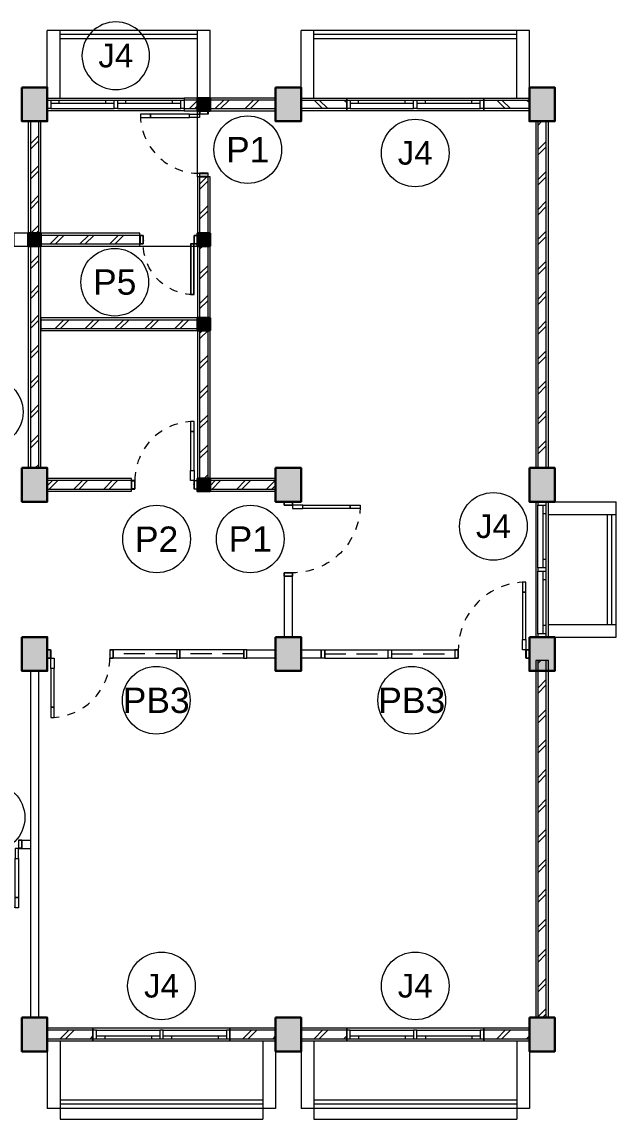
# Model space of a CAD drawing. Header units: millimetres. Extents: x -11 to 1625, y -267 to 180.
# Drawn here: x 1019.79 to 1026.81, y 38.11 to 51.09 of the extents above; entities that cross this region are included whole.
import ezdxf
from ezdxf.enums import TextEntityAlignment as Align

# ---------------------------------------------------------------- set-up
doc = ezdxf.new("R2010")
doc.units = ezdxf.units.MM
doc.linetypes.add('HIDDEN', pattern=[0.375, 0.25, -0.125])
for name, color, linetype, lineweight in [('ars', 11, 'Continuous', 5), ('dinding', 5, 'Continuous', 15), ('KOLOM', 1, 'Continuous', 30), ('kus', 63, 'Continuous', 15), ('lan', 7, 'Continuous', 15), ('not', 7, 'Continuous', 20), ('PARTISI', 190, 'Continuous', 9), ('sol kol', 8, 'Continuous', 0)]:
    doc.layers.add(name, color=color, linetype=linetype, lineweight=lineweight)
doc.styles.add('S', font='SIMPLEX', dxfattribs={"width": 1.1})
doc.styles.get("Standard").update_dxf_attribs({"font": 'ARIALUNI.TTF'})
pattern_1 = [(45, (1012.4393, 37.53536), (-0.1767767, 0.1767767), []), (45, (1012.5018, 37.53536), (-0.1767767, 0.1767767), [])]
pattern_2 = [(45, (1013.4393, 37.53536), (-0.1767767, 0.1767767), []), (45, (1013.5018, 37.53536), (-0.1767767, 0.1767767), [])]

# ---------------------------------------------------------------- blocks, each defined once
blk = doc.blocks.new('KP')
at = {"layer": 'KOLOM'}
blk.add_lwpolyline([(0.075, -0.075), (-0.075, -0.075), (-0.075, 0.075), (0.075, 0.075), (0.075, -0.075)], dxfattribs=at)
blk = doc.blocks.new('P 70')
at = {"linetype": 'HIDDEN', "ltscale": 0.3}
blk.add_lwpolyline([(-0.74, 0.1, -0.414214), (-0.04, 0.8, -1.303225)], format="xyb", dxfattribs=at)
for points in [[(-0.04, 0.8), (-0.08, 0.8), (-0.08, 0.68), (-0.04, 0.68)], [(-0.04, 0.68), (-0.08, 0.68), (-0.08, 0.22), (-0.04, 0.22)], [(-0.04, 0.1), (-0.08, 0.1), (-0.08, 0.22), (-0.04, 0.22)], [(-0.735, 0.06), (-0.74, 0.06), (-0.74, 0.061), (-0.74, 0.1), (-0.78, 0.1), (-0.78, 0), (-0.74, 0), (-0.74, 0.056), (-0.735, 0.058)], [(-0.742, 0.002), (-0.778, 0.002), (-0.778, 0.098), (-0.742, 0.098)], [(-0.045, 0.06), (-0.04, 0.06), (-0.04, 0.061), (-0.04, 0.1), (0, 0.1), (0, 0), (-0.04, 0), (-0.04, 0.056), (-0.045, 0.058)], [(-0.038, 0.002), (-0.002, 0.002), (-0.002, 0.098), (-0.038, 0.098)]]:
    blk.add_lwpolyline(points, close=True)
blk = doc.blocks.new('P 60')
at = {"linetype": 'HIDDEN', "ltscale": 0.3}
blk.add_lwpolyline([(-0.64, 0.1, -0.414214), (-0.04, 0.7, -1.303225)], format="xyb", dxfattribs=at)
for points in [[(-0.04, 0.7), (-0.04, 0.1), (-0.08, 0.1), (-0.08, 0.7)], [(-0.042, 0.698), (-0.042, 0.102), (-0.078, 0.102), (-0.078, 0.698)], [(-0.635, 0.06), (-0.64, 0.06), (-0.64, 0.061), (-0.64, 0.1), (-0.68, 0.1), (-0.68, 0), (-0.64, 0), (-0.64, 0.056), (-0.635, 0.058)], [(-0.642, 0.002), (-0.678, 0.002), (-0.678, 0.098), (-0.642, 0.098)], [(-0.045, 0.06), (-0.04, 0.06), (-0.04, 0.061), (-0.04, 0.1), (0, 0.1), (0, 0), (-0.04, 0), (-0.04, 0.056), (-0.045, 0.058)], [(-0.038, 0.002), (-0.002, 0.002), (-0.002, 0.098), (-0.038, 0.098)]]:
    blk.add_lwpolyline(points, close=True)
blk = doc.blocks.new('K1')
at = {"layer": 'KOLOM'}
blk.add_lwpolyline([(0.2, 0.15), (-0.2, 0.15), (-0.2, -0.15), (0.2, -0.15), (0.2, 0.15)], dxfattribs=at)
blk = doc.blocks.new('P 80')
at = {"linetype": 'HIDDEN', "ltscale": 0.3}
blk.add_lwpolyline([(-0.84, 0.1, -0.414214), (-0.04, 0.9, -1.303225)], format="xyb", dxfattribs=at)
for points in [[(-0.04, 0.9), (-0.08, 0.9), (-0.08, 0.78), (-0.04, 0.78)], [(-0.04, 0.78), (-0.08, 0.78), (-0.08, 0.22), (-0.04, 0.22)], [(-0.04, 0.1), (-0.08, 0.1), (-0.08, 0.22), (-0.04, 0.22)], [(-0.835, 0.06), (-0.84, 0.06), (-0.84, 0.061), (-0.84, 0.1), (-0.88, 0.1), (-0.88, 0), (-0.84, 0), (-0.84, 0.056), (-0.835, 0.058)], [(-0.842, 0.002), (-0.878, 0.002), (-0.878, 0.098), (-0.842, 0.098)], [(-0.045, 0.06), (-0.04, 0.06), (-0.04, 0.061), (-0.04, 0.1), (0, 0.1), (0, 0), (-0.04, 0), (-0.04, 0.056), (-0.045, 0.058)], [(-0.038, 0.002), (-0.002, 0.002), (-0.002, 0.098), (-0.038, 0.098)]]:
    blk.add_lwpolyline(points, close=True)
blk = doc.blocks.new('NAV')
blk.add_circle((0, -0.4), 0.4)
at = {"style": 'S', "width": 0.75, "flags": 4}
blk.add_attdef('AV', text='', height=0.3, dxfattribs=at).set_placement((0, -0.4), align=Align.MIDDLE)

msp = doc.modelspace()

# ---------------------------------------------------------------- hatches: boundary and pattern name
at = {"layer": 'ars'}
h = msp.add_hatch(dxfattribs=at)
h.set_pattern_fill('TEMBOK', color=256, scale=0.25)
h.set_pattern_definition([(45, (1013.1343, 37.53536), (-0.1767767, 0.1767767), []), (45, (1013.1968, 37.53536), (-0.1767767, 0.1767767), [])])
h.paths.add_polyline_path([(1021.8643097, 50.1603587), (1021.7093097, 50.1603587), (1021.7093097, 50.0603587), (1021.8643097, 50.0603587)])
h = msp.add_hatch(dxfattribs=at)
h.set_pattern_fill('TEMBOK', color=256, scale=0.25)
h.set_pattern_definition(pattern_2)
h.paths.add_polyline_path([(1022.7893097, 50.1603587), (1022.0143097, 50.1603587), (1022.0143097, 50.0603587), (1022.7893097, 50.0603587)])
h = msp.add_hatch(dxfattribs=at)
h.set_pattern_fill('TEMBOK', color=256, scale=0.25)
h.set_pattern_definition([(315, (1018.8893, 51.68536), (-0.176777, -0.176777), []), (315, (1018.9518, 51.68536), (-0.176777, -0.176777), [])])
h.paths.add_polyline_path([(1023.6293097, 50.0603587), (1023.0893097, 50.0603587), (1023.0893097, 50.1603587), (1023.6293097, 50.1603587)])
h = msp.add_hatch(dxfattribs=at)
h.set_pattern_fill('TEMBOK', color=256, scale=0.25)
h.set_pattern_definition([(315, (1021.0493, 51.68536), (-0.176777, -0.176777), []), (315, (1021.1118, 51.68536), (-0.176777, -0.176777), [])])
h.paths.add_polyline_path([(1025.7893097, 50.0603587), (1025.2493097, 50.0603587), (1025.2493097, 50.1603587), (1025.7893097, 50.1603587)])
h = msp.add_hatch(dxfattribs=at)
h.set_pattern_fill('TEMBOK', color=256, scale=0.25)
h.set_pattern_definition(pattern_2)
h.paths.add_polyline_path([(1019.9893097, 45.8103587), (1019.9893097, 49.9103587), (1019.8893097, 49.9103587), (1019.8893097, 45.8103587)])
h = msp.add_hatch(dxfattribs=at)
h.set_pattern_fill('TEMBOK', color=256, scale=0.25)
h.set_pattern_definition(pattern_1)
h.paths.add_polyline_path([(1025.9893097, 45.8103587), (1025.9893097, 49.9103587), (1025.8893097, 49.9103587), (1025.8893097, 45.8103587)])
h = msp.add_hatch(dxfattribs=at)
h.set_pattern_fill('TEMBOK', color=256, scale=0.25)
h.set_pattern_definition(pattern_2)
h.paths.add_polyline_path([(1021.9893097, 48.5853587), (1021.9893097, 49.2553587), (1021.8893097, 49.2553587), (1021.8893097, 48.5853587)])
h = msp.add_hatch(dxfattribs=at)
h.set_pattern_fill('TEMBOK', color=256, scale=0.25)
h.set_pattern_definition(pattern_2)
h.paths.add_polyline_path([(1020.0143097, 48.4603587), (1021.1843097, 48.4603587), (1021.1843097, 48.5603587), (1020.0143097, 48.5603587)])
h = msp.add_hatch(dxfattribs=at)
h.set_pattern_fill('TEMBOK', color=256, scale=0.25)
h.set_pattern_definition(pattern_2)
h.paths.add_polyline_path([(1021.8893097, 48.4353587), (1021.8893097, 45.6853587), (1021.9893097, 45.6853587), (1021.9893097, 48.4353587)])
h = msp.add_hatch(dxfattribs=at)
h.set_pattern_fill('TEMBOK', color=256, scale=0.25)
h.set_pattern_definition(pattern_2)
h.paths.add_polyline_path([(1020.0143097, 47.4603587), (1021.8643097, 47.4603587), (1021.8643097, 47.5603587), (1020.0143097, 47.5603587)])
h = msp.add_hatch(dxfattribs=at)
h.set_pattern_fill('TEMBOK', color=256, scale=0.25)
h.set_pattern_definition(pattern_2)
h.paths.add_polyline_path([(1020.0893097, 45.5603587), (1021.0843097, 45.5603587), (1021.0843097, 45.6603587), (1020.0893097, 45.6603587)])
h = msp.add_hatch(dxfattribs=at)
h.set_pattern_fill('TEMBOK', color=256, scale=0.25)
h.set_pattern_definition([(45, (1015.3643, 37.53536), (-0.1767767, 0.1767767), []), (45, (1015.4268, 37.53536), (-0.1767767, 0.1767767), [])])
h.paths.add_polyline_path([(1022.0143097, 45.5603587), (1022.7893097, 45.5603587), (1022.7893097, 45.6603587), (1022.0143097, 45.6603587)])
h = msp.add_hatch(dxfattribs=at)
h.set_pattern_fill('TEMBOK', color=256, scale=0.25)
h.set_pattern_definition(pattern_1)
h.paths.add_polyline_path([(1025.9893097, 39.3103587), (1025.9893097, 43.5353587), (1025.8893097, 43.5353587), (1025.8893097, 39.3103587)])
h = msp.add_hatch(dxfattribs=at)
h.set_pattern_fill('TEMBOK', color=256, scale=0.25)
h.set_pattern_definition([(45, (1015.8893, 37.53536), (-0.176777, 0.176777), []), (45, (1015.9518, 37.53536), (-0.176777, 0.176777), [])])
h.paths.add_polyline_path([(1020.6293097, 39.1603587), (1020.0893097, 39.1603587), (1020.0893097, 39.0603587), (1020.6293097, 39.0603587)])
h = msp.add_hatch(dxfattribs=at)
h.set_pattern_fill('TEMBOK', color=256, scale=0.25)
h.set_pattern_definition([(45, (1018.0493, 37.53536), (-0.176777, 0.176777), []), (45, (1018.1118, 37.53536), (-0.176777, 0.176777), [])])
h.paths.add_polyline_path([(1022.7893097, 39.1603587), (1022.2493097, 39.1603587), (1022.2493097, 39.0603587), (1022.7893097, 39.0603587)])
h = msp.add_hatch(dxfattribs=at)
h.set_pattern_fill('TEMBOK', color=256, scale=0.25)
h.set_pattern_definition([(45, (1018.8893, 37.53536), (-0.176777, 0.176777), []), (45, (1018.9518, 37.53536), (-0.176777, 0.176777), [])])
h.paths.add_polyline_path([(1023.6293097, 39.1603588), (1023.0893097, 39.1603588), (1023.0893097, 39.0603588), (1023.6293097, 39.0603588)])
h = msp.add_hatch(dxfattribs=at)
h.set_pattern_fill('TEMBOK', color=256, scale=0.25)
h.set_pattern_definition([(45, (1021.0493, 37.53536), (-0.176777, 0.176777), []), (45, (1021.1118, 37.53536), (-0.176777, 0.176777), [])])
h.paths.add_polyline_path([(1025.7893097, 39.1603588), (1025.2493097, 39.1603588), (1025.2493097, 39.0603588), (1025.7893097, 39.0603588)])
at = {"layer": 'sol kol'}
for points in [[(1019.7893097, 50.3103587), (1019.7893097, 49.9103587), (1020.0893097, 49.9103587), (1020.0893097, 50.3103587)], [(1022.7893097, 50.3103587), (1022.7893097, 49.9103587), (1023.0893097, 49.9103587), (1023.0893097, 50.3103587)], [(1025.7893097, 50.3103587), (1025.7893097, 49.9103587), (1026.0893097, 49.9103587), (1026.0893097, 50.3103587)], [(1022.0143097, 50.0353587), (1021.8643097, 50.0353587), (1021.8643097, 50.1853587), (1022.0143097, 50.1853587)], [(1019.8643097, 48.5853587), (1020.0143097, 48.5853587), (1020.0143097, 48.4353587), (1019.8643097, 48.4353587)], [(1022.0143097, 48.4353587), (1021.8643097, 48.4353587), (1021.8643097, 48.5853587), (1022.0143097, 48.5853587)], [(1022.0143097, 47.4353587), (1021.8643097, 47.4353587), (1021.8643097, 47.5853587), (1022.0143097, 47.5853587)], [(1019.7893097, 45.8103587), (1019.7893097, 45.4103587), (1020.0893097, 45.4103587), (1020.0893097, 45.8103587)], [(1022.7893097, 45.8103587), (1022.7893097, 45.4103587), (1023.0893097, 45.4103587), (1023.0893097, 45.8103587)], [(1025.7893097, 45.8103587), (1025.7893097, 45.4103587), (1026.0893097, 45.4103587), (1026.0893097, 45.8103587)], [(1022.0143097, 45.5353587), (1021.8643097, 45.5353587), (1021.8643097, 45.6853587), (1022.0143097, 45.6853587)], [(1019.7893097, 43.8103587), (1019.7893097, 43.4103587), (1020.0893097, 43.4103587), (1020.0893097, 43.8103587)], [(1022.7893097, 43.8103587), (1022.7893097, 43.4103587), (1023.0893097, 43.4103587), (1023.0893097, 43.8103587)], [(1025.7893097, 43.8103587), (1025.7893097, 43.4103587), (1026.0893097, 43.4103587), (1026.0893097, 43.8103587)], [(1019.7893097, 39.3103587), (1019.7893097, 38.9103587), (1020.0893097, 38.9103587), (1020.0893097, 39.3103587)], [(1022.7893097, 39.3103587), (1022.7893097, 38.9103587), (1023.0893097, 38.9103587), (1023.0893097, 39.3103587)], [(1025.7893097, 39.3103587), (1025.7893097, 38.9103587), (1026.0893097, 38.9103587), (1026.0893097, 39.3103587)]]:
    msp.add_hatch(color=256, dxfattribs=at).paths.add_polyline_path(points)

# ---------------------------------------------------------------- linework, layer by layer
at = {"layer": 'ars'}
for points in [[(1021.8643097, 50.9353587), (1020.2393097, 50.9353587)], [(1021.8643097, 50.8853587), (1020.2393097, 50.8853587)], [(1025.6393097, 50.9353587), (1023.2393097, 50.9353587)], [(1025.6393097, 50.8853587), (1023.2393097, 50.8853587)], [(1026.7143097, 43.9603587), (1026.7143097, 45.2603587)], [(1026.7643097, 43.9603587), (1026.7643097, 45.2603587)], [(1022.6393097, 38.3353587), (1020.2393097, 38.3353587)], [(1022.6393097, 38.2853587), (1020.2393097, 38.2853587)], [(1025.6393097, 38.3353588), (1023.2393097, 38.3353588)], [(1025.6393097, 38.2853588), (1023.2393097, 38.2853588)]]:
    msp.add_lwpolyline(points, dxfattribs=at)
for points in [[(1021.8643097, 50.1603587), (1021.7093097, 50.1603587), (1021.7093097, 50.0603587), (1021.8643097, 50.0603587)], [(1022.7893097, 50.1603587), (1022.0143097, 50.1603587), (1022.0143097, 50.0603587), (1022.7893097, 50.0603587)], [(1023.6293097, 50.0603587), (1023.0893097, 50.0603587), (1023.0893097, 50.1603587), (1023.6293097, 50.1603587)], [(1025.7893097, 50.0603587), (1025.2493097, 50.0603587), (1025.2493097, 50.1603587), (1025.7893097, 50.1603587)], [(1019.9893097, 45.8103587), (1019.9893097, 49.9103587), (1019.8893097, 49.9103587), (1019.8893097, 45.8103587)], [(1025.9893097, 45.8103587), (1025.9893097, 49.9103587), (1025.8893097, 49.9103587), (1025.8893097, 45.8103587)], [(1021.9893097, 48.5853587), (1021.9893097, 49.2553587), (1021.8893097, 49.2553587), (1021.8893097, 48.5853587)], [(1020.0143097, 48.4603587), (1021.1843097, 48.4603587), (1021.1843097, 48.5603587), (1020.0143097, 48.5603587)], [(1021.8893097, 48.4353587), (1021.8893097, 45.6853587), (1021.9893097, 45.6853587), (1021.9893097, 48.4353587)], [(1020.0143097, 47.4603587), (1021.8643097, 47.4603587), (1021.8643097, 47.5603587), (1020.0143097, 47.5603587)], [(1020.0893097, 45.5603587), (1021.0843097, 45.5603587), (1021.0843097, 45.6603587), (1020.0893097, 45.6603587)], [(1022.0143097, 45.5603587), (1022.7893097, 45.5603587), (1022.7893097, 45.6603587), (1022.0143097, 45.6603587)], [(1025.9893097, 39.3103587), (1025.9893097, 43.5353587), (1025.8893097, 43.5353587), (1025.8893097, 39.3103587)], [(1020.6293097, 39.1603587), (1020.0893097, 39.1603587), (1020.0893097, 39.0603587), (1020.6293097, 39.0603587)], [(1022.7893097, 39.1603587), (1022.2493097, 39.1603587), (1022.2493097, 39.0603587), (1022.7893097, 39.0603587)], [(1023.6293097, 39.1603588), (1023.0893097, 39.1603588), (1023.0893097, 39.0603588), (1023.6293097, 39.0603588)], [(1025.7893097, 39.1603588), (1025.2493097, 39.1603588), (1025.2493097, 39.0603588), (1025.7893097, 39.0603588)]]:
    msp.add_lwpolyline(points, close=True, dxfattribs=at)
at = {"layer": 'dinding'}
for points in [[(1021.8643097, 50.1853587), (1021.7093097, 50.1853587), (1021.7093097, 50.0353587), (1021.8643097, 50.0353587)], [(1022.7893097, 50.1853587), (1022.0143097, 50.1853587), (1022.0143097, 50.0353587), (1022.7893097, 50.0353587)], [(1023.6293097, 50.0353587), (1023.0893097, 50.0353587), (1023.0893097, 50.1853587), (1023.6293097, 50.1853587)], [(1025.7893097, 50.0353587), (1025.2493097, 50.0353587), (1025.2493097, 50.1853587), (1025.7893097, 50.1853587)], [(1020.0143097, 45.8103587), (1020.0143097, 49.9103587), (1019.8643097, 49.9103587), (1019.8643097, 45.8103587)], [(1026.0143097, 45.8103587), (1026.0143097, 49.9103587), (1025.8643097, 49.9103587), (1025.8643097, 45.8103587)], [(1022.0143097, 48.5853587), (1022.0143097, 49.2553587), (1021.8643097, 49.2553587), (1021.8643097, 48.5853587)], [(1020.0143097, 48.4353587), (1021.1843097, 48.4353587), (1021.1843097, 48.5853587), (1020.0143097, 48.5853587)], [(1021.8643097, 48.4353587), (1021.8643097, 45.6853587), (1022.0143097, 45.6853587), (1022.0143097, 48.4353587)], [(1020.0143097, 47.4353587), (1021.8643097, 47.4353587), (1021.8643097, 47.5853587), (1020.0143097, 47.5853587)], [(1020.0893097, 45.5353587), (1021.0843097, 45.5353587), (1021.0843097, 45.6853587), (1020.0893097, 45.6853587)], [(1022.0143097, 45.5353587), (1022.7893097, 45.5353587), (1022.7893097, 45.6853587), (1022.0143097, 45.6853587)], [(1026.0143097, 39.3103587), (1026.0143097, 43.5353587), (1025.8643097, 43.5353587), (1025.8643097, 39.3103587)], [(1020.6293097, 39.1853587), (1020.0893097, 39.1853587), (1020.0893097, 39.0353587), (1020.6293097, 39.0353587)], [(1022.7893097, 39.1853587), (1022.2493097, 39.1853587), (1022.2493097, 39.0353587), (1022.7893097, 39.0353587)], [(1023.6293097, 39.1853588), (1023.0893097, 39.1853588), (1023.0893097, 39.0353588), (1023.6293097, 39.0353588)], [(1025.7893097, 39.1853588), (1025.2493097, 39.1853588), (1025.2493097, 39.0353588), (1025.7893097, 39.0353588)]]:
    msp.add_lwpolyline(points, close=True, dxfattribs=at)
at = {"layer": 'kus'}
for p, q in [((1020.1293097, 50.1603587), (1020.8793097, 50.1603587)), ((1020.1293097, 50.1253587), (1020.8793097, 50.1253587)), ((1020.2293097, 50.1253587), (1020.2293097, 50.1603587)), ((1020.7793097, 50.1253587), (1020.7793097, 50.1603587)), ((1020.9193097, 50.1603587), (1021.6693097, 50.1603587)), ((1020.9193097, 50.1253587), (1021.6693097, 50.1253587)), ((1021.0193097, 50.1253587), (1021.0193097, 50.1603587)), ((1021.5693097, 50.1253587), (1021.5693097, 50.1603587)), ((1023.6693097, 50.1603587), (1024.4193097, 50.1603587)), ((1023.6693097, 50.1253587), (1024.4193097, 50.1253587)), ((1023.7693097, 50.1253587), (1023.7693097, 50.1603587)), ((1024.3193097, 50.1253587), (1024.3193097, 50.1603587)), ((1024.4593097, 50.1603587), (1025.2093097, 50.1603587)), ((1024.4593097, 50.1253587), (1025.2093097, 50.1253587)), ((1024.5593097, 50.1253587), (1024.5593097, 50.1603587)), ((1025.1093097, 50.1253587), (1025.1093097, 50.1603587)), ((1020.1293097, 50.0603587), (1020.8793097, 50.0603587)), ((1020.9193097, 50.0603587), (1021.6693097, 50.0603587)), ((1023.6693097, 50.0603587), (1024.4193097, 50.0603587)), ((1024.4593097, 50.0603587), (1025.2093097, 50.0603587)), ((1025.8893097, 44.6303587), (1025.8893097, 45.3703587)), ((1025.9543097, 44.6303587), (1025.9543097, 45.3703587)), ((1025.9893097, 44.6303587), (1025.9893097, 45.3703587)), ((1025.9543097, 45.2703587), (1025.9893097, 45.2703587)), ((1025.9543097, 44.7303587), (1025.9893097, 44.7303587)), ((1025.8893097, 43.8503587), (1025.8893097, 44.5903587)), ((1025.9543097, 43.8503587), (1025.9543097, 44.5903587)), ((1025.9893097, 43.8503587), (1025.9893097, 44.5903587)), ((1025.9543097, 44.4903587), (1025.9893097, 44.4903587)), ((1025.9543097, 43.9503587), (1025.9893097, 43.9503587)), ((1021.6193097, 43.6603587), (1020.8693097, 43.6603587)), ((1022.4093097, 43.6603587), (1021.6593097, 43.6603587)), ((1023.3693097, 43.6603587), (1024.1193097, 43.6603587)), ((1024.1593097, 43.6603587), (1024.9093097, 43.6603587)), ((1021.6193097, 43.5603587), (1020.8693097, 43.5603587)), ((1022.4093097, 43.5603587), (1021.6593097, 43.5603587)), ((1023.3693097, 43.5603587), (1024.1193097, 43.5603587)), ((1024.1593097, 43.5603587), (1024.9093097, 43.5603587)), ((1020.6693097, 39.1603587), (1021.4193097, 39.1603587)), ((1020.6693097, 39.0953587), (1021.4193097, 39.0953587)), ((1020.6693097, 39.0603587), (1021.4193097, 39.0603587)), ((1020.7693097, 39.0953587), (1020.7693097, 39.0603587)), ((1021.3193097, 39.0953587), (1021.3193097, 39.0603587)), ((1021.4593097, 39.1603587), (1022.2093097, 39.1603587)), ((1021.4593097, 39.0953587), (1022.2093097, 39.0953587)), ((1021.4593097, 39.0603587), (1022.2093097, 39.0603587)), ((1021.5593097, 39.0953587), (1021.5593097, 39.0603587)), ((1022.1093097, 39.0953587), (1022.1093097, 39.0603587)), ((1023.6693097, 39.1603588), (1024.4193097, 39.1603588)), ((1023.6693097, 39.0953588), (1024.4193097, 39.0953588)), ((1023.6693097, 39.0603588), (1024.4193097, 39.0603588)), ((1023.7693097, 39.0953588), (1023.7693097, 39.0603588)), ((1024.3193097, 39.0953588), (1024.3193097, 39.0603588)), ((1024.4593097, 39.1603588), (1025.2093097, 39.1603588)), ((1024.4593097, 39.0953588), (1025.2093097, 39.0953588)), ((1024.4593097, 39.0603588), (1025.2093097, 39.0603588)), ((1024.5593097, 39.0953588), (1024.5593097, 39.0603588)), ((1025.1093097, 39.0953588), (1025.1093097, 39.0603588))]:
    msp.add_line(p, q, dxfattribs=at)
at = {"layer": 'kus', "linetype": 'HIDDEN'}
for p, q in [((1021.6193097, 43.6103587), (1020.8693097, 43.6103587)), ((1022.4093097, 43.6103587), (1021.6593097, 43.6103587)), ((1023.3693097, 43.6103587), (1024.1193097, 43.6103587)), ((1024.1593097, 43.6103587), (1024.9093097, 43.6103587))]:
    msp.add_line(p, q, dxfattribs=at)
at = {"layer": 'kus'}
for points in [[(1020.0893097, 50.1603587), (1020.1293097, 50.1603587), (1020.1293097, 50.0603587), (1020.0893097, 50.0603587)], [(1020.8793097, 50.1603587), (1020.9193097, 50.1603587), (1020.9193097, 50.0603587), (1020.8793097, 50.0603587)], [(1021.6693097, 50.1603587), (1021.7093097, 50.1603587), (1021.7093097, 50.0603587), (1021.6693097, 50.0603587)], [(1023.6293097, 50.1603587), (1023.6693097, 50.1603587), (1023.6693097, 50.0603587), (1023.6293097, 50.0603587)], [(1024.4193097, 50.1603587), (1024.4593097, 50.1603587), (1024.4593097, 50.0603587), (1024.4193097, 50.0603587)], [(1025.2093097, 50.1603587), (1025.2493097, 50.1603587), (1025.2493097, 50.0603587), (1025.2093097, 50.0603587)], [(1025.9893097, 45.3703587), (1025.9893097, 45.4103587), (1025.8893097, 45.4103587), (1025.8893097, 45.3703587)], [(1025.9893097, 44.5903587), (1025.9893097, 44.6303587), (1025.8893097, 44.6303587), (1025.8893097, 44.5903587)], [(1025.9893097, 43.8103587), (1025.9893097, 43.8503587), (1025.8893097, 43.8503587), (1025.8893097, 43.8103587)], [(1021.6193097, 43.5603587), (1021.6593097, 43.5603587), (1021.6593097, 43.6603587), (1021.6193097, 43.6603587)], [(1021.6213097, 43.5623587), (1021.6573097, 43.5623587), (1021.6573097, 43.6583587), (1021.6213097, 43.6583587)], [(1022.4093097, 43.5603587), (1022.4493097, 43.5603587), (1022.4493097, 43.6603587), (1022.4093097, 43.6603587)], [(1022.4113097, 43.5623587), (1022.4473097, 43.5623587), (1022.4473097, 43.6583587), (1022.4113097, 43.6583587)], [(1023.3693097, 43.5603587), (1023.3293097, 43.5603587), (1023.3293097, 43.6603587), (1023.3693097, 43.6603587)], [(1023.3673097, 43.5623587), (1023.3313097, 43.5623587), (1023.3313097, 43.6583587), (1023.3673097, 43.6583587)], [(1024.1593097, 43.5603587), (1024.1193097, 43.5603587), (1024.1193097, 43.6603587), (1024.1593097, 43.6603587)], [(1024.1573097, 43.5623587), (1024.1213097, 43.5623587), (1024.1213097, 43.6583587), (1024.1573097, 43.6583587)], [(1020.6293097, 39.0603587), (1020.6693097, 39.0603587), (1020.6693097, 39.1603587), (1020.6293097, 39.1603587)], [(1021.4193097, 39.0603587), (1021.4593097, 39.0603587), (1021.4593097, 39.1603587), (1021.4193097, 39.1603587)], [(1022.2093097, 39.0603587), (1022.2493097, 39.0603587), (1022.2493097, 39.1603587), (1022.2093097, 39.1603587)], [(1023.6293097, 39.0603588), (1023.6693097, 39.0603588), (1023.6693097, 39.1603588), (1023.6293097, 39.1603588)], [(1024.4193097, 39.0603588), (1024.4593097, 39.0603588), (1024.4593097, 39.1603588), (1024.4193097, 39.1603588)], [(1025.2093097, 39.0603588), (1025.2493097, 39.0603588), (1025.2493097, 39.1603588), (1025.2093097, 39.1603588)]]:
    msp.add_lwpolyline(points, close=True, dxfattribs=at)
at = {"layer": 'lan'}
for p, q in [((1020.0893097, 50.3103587), (1020.0893097, 50.9853587)), ((1020.2393097, 50.1853587), (1020.2393097, 50.9853587)), ((1021.8643097, 50.1853587), (1021.8643097, 50.9853587)), ((1022.0143097, 50.1853587), (1022.0143097, 50.9853587)), ((1023.0893097, 50.3103587), (1023.0893097, 50.9853587)), ((1023.2393097, 50.1853587), (1023.2393097, 50.9853587)), ((1025.6393097, 50.1853587), (1025.6393097, 50.9853587)), ((1025.7893097, 50.3103587), (1025.7893097, 50.9853587)), ((1021.8643097, 49.2553587), (1021.8643097, 50.0353587)), ((1021.1843097, 48.4353587), (1021.8643097, 48.4353587)), ((1026.0893097, 45.4103587), (1026.8143097, 45.4103587)), ((1026.0143097, 45.2603587), (1026.8143097, 45.2603587)), ((1026.0143097, 43.9603587), (1026.8143097, 43.9603587)), ((1020.2393097, 39.0353587), (1020.2393097, 38.2353587)), ((1022.6393097, 39.0353587), (1022.6393097, 38.2353587)), ((1023.2393097, 39.0353588), (1023.2393097, 38.2353588)), ((1025.6393097, 39.0353588), (1025.6393097, 38.2353588)), ((1020.0893097, 38.9103587), (1020.0893097, 38.2353587)), ((1022.7893097, 38.9103587), (1022.7893097, 38.2353587)), ((1023.0893097, 38.9103588), (1023.0893097, 38.2353588)), ((1025.7893097, 38.9103588), (1025.7893097, 38.2353588)), ((1020.2393097, 38.2353587), (1020.2393097, 38.1103587)), ((1022.6393097, 38.2353587), (1022.6393097, 38.1103587)), ((1023.2393097, 38.2353588), (1023.2393097, 38.1103588)), ((1025.6393097, 38.2353588), (1025.6393097, 38.1103588)), ((1020.2393097, 38.1103587), (1022.6393097, 38.1103587)), ((1023.2393097, 38.1103588), (1025.6393097, 38.1103588))]:
    msp.add_line(p, q, dxfattribs=at)
for points in [[(1022.0143097, 50.9853587), (1020.0893097, 50.9853587)], [(1025.7893097, 50.9853587), (1023.0893097, 50.9853587)], [(1026.0893097, 43.8103587), (1026.8143097, 43.8103587), (1026.8143097, 45.4103587)], [(1022.7893097, 38.2353587), (1020.0893097, 38.2353587)], [(1025.7893097, 38.2353588), (1023.0893097, 38.2353588)]]:
    msp.add_lwpolyline(points, dxfattribs=at)
for points in [[(1020.0893097, 50.1853587), (1021.7093097, 50.1853587), (1021.7093097, 50.0353587), (1020.0893097, 50.0353587)], [(1023.6293097, 50.1853587), (1025.2493097, 50.1853587), (1025.2493097, 50.0353587), (1023.6293097, 50.0353587)], [(1019.8643097, 48.5853587), (1019.6943097, 48.5853587), (1019.6943097, 48.4353587), (1019.8643097, 48.4353587)], [(1026.0143097, 43.8103587), (1026.0143097, 45.4103587), (1025.8643097, 45.4103587), (1025.8643097, 43.8103587)], [(1020.6293097, 39.0353587), (1022.2493097, 39.0353587), (1022.2493097, 39.1853587), (1020.6293097, 39.1853587)], [(1023.6293097, 39.0353588), (1025.2493097, 39.0353588), (1025.2493097, 39.1853588), (1023.6293097, 39.1853588)]]:
    msp.add_lwpolyline(points, close=True, dxfattribs=at)
at = {"layer": 'PARTISI'}
for points in [[(1022.8893097, 44.5303587), (1022.8893097, 43.8103587), (1022.9893097, 43.8103587), (1022.9893097, 44.5303587)], [(1022.4493097, 43.6603587), (1022.7893097, 43.6603587), (1022.7893097, 43.5603587), (1022.4493097, 43.5603587)], [(1023.3293097, 43.5603587), (1023.0893097, 43.5603587), (1023.0893097, 43.6603587), (1023.3293097, 43.6603587)], [(1019.8893097, 39.3103587), (1019.9893097, 39.3103587), (1019.9893097, 43.4103587), (1019.8893097, 43.4103587)]]:
    msp.add_lwpolyline(points, close=True, dxfattribs=at)
for points in [[(1019.7893097, 41.4103587), (1019.8893097, 41.4103587)], [(1019.7893097, 41.3103587), (1019.8893097, 41.3103587)]]:
    msp.add_lwpolyline(points, dxfattribs=at)

# ---------------------------------------------------------------- block references
at = {"layer": 'KOLOM'}
for name, p, rotation in [('K1', (1019.9393097, 50.1103587), 90), ('K1', (1022.9393097, 50.1103587), 90), ('K1', (1025.9393097, 50.1103587), 90), ('KP', (1019.9393097, 48.5103587), 180), ('K1', (1019.9393097, 45.6103587), 90), ('K1', (1022.9393097, 45.6103587), 90), ('K1', (1025.9393097, 45.6103587), 90), ('K1', (1019.9393097, 43.6103587), 90), ('K1', (1022.9393097, 43.6103587), 90), ('K1', (1025.9393097, 43.6103587), 90), ('K1', (1019.9393097, 39.1103587), 90), ('K1', (1022.9393097, 39.1103587), 90), ('K1', (1025.9393097, 39.1103587), 90)]:
    msp.add_blockref(name, p, dxfattribs=dict(at, rotation=rotation))
for p in [(1021.9393097, 50.1103587), (1021.9393097, 48.5103587), (1021.9393097, 47.5103587), (1021.9393097, 45.6103587)]:
    msp.add_blockref('KP', p, dxfattribs=at)
at = {"layer": 'kus'}
for p, rotation in [((1021.9893097, 50.0353587), 90), ((1020.0893097, 43.6603587), 180.0000000287166)]:
    msp.add_blockref('P 70', p, dxfattribs=dict(at, rotation=rotation))
at = {"layer": 'kus', "xscale": -1}
for name, p, rotation in [('P 60', (1021.8643097, 48.5603587), 180), ('P 80', (1022.8893097, 45.4103587), 270.0000000130307), ('P 70', (1019.7893097, 41.4103587), 180)]:
    msp.add_blockref(name, p, dxfattribs=dict(at, rotation=rotation))
at = {"layer": 'kus'}
for name, p in [('P 70', (1021.8643097, 45.5603587)), ('P 80', (1025.7893097, 43.5603587))]:
    msp.add_blockref(name, p, dxfattribs=at)
at = {"layer": 'not'}
ref = msp.add_blockref('NAV', (1020.8993097, 50.2853587), dxfattribs=dict(at, xscale=-1, rotation=180))
ref.add_attrib('AV', 'J4', dxfattribs={"layer": '0', "height": 0.28, "flags": 4}).set_placement((1020.8993097, 50.6853587), align=Align.MIDDLE)
ref = msp.add_blockref('NAV', (1022.4592987, 49.9749246), dxfattribs=at)
ref.add_attrib('AV', 'P1', dxfattribs={"layer": '0', "height": 0.3, "flags": 4}).set_placement((1022.4592987, 49.5749246), align=Align.MIDDLE)
ref = msp.add_blockref('NAV', (1024.4393097, 49.9353587), dxfattribs=at)
ref.add_attrib('AV', 'J4', dxfattribs={"layer": '0', "height": 0.28, "flags": 4}).set_placement((1024.4393097, 49.5353587), align=Align.MIDDLE)
ref = msp.add_blockref('NAV', (1020.8861775, 48.4076743), dxfattribs=at)
ref.add_attrib('AV', 'P5', dxfattribs={"layer": '0', "height": 0.3, "flags": 4}).set_placement((1020.8861775, 48.0076743), align=Align.MIDDLE)
ref = msp.add_blockref('NAV', (1019.4025554, 46.8718004), dxfattribs=at)
ref.add_attrib('AV', 'P4', dxfattribs={"layer": '0', "height": 0.3, "flags": 4}).set_placement((1019.4025554, 46.4718004), align=Align.MIDDLE)
ref = msp.add_blockref('NAV', (1025.3643097, 45.5197119), dxfattribs=at)
ref.add_attrib('AV', 'J4', dxfattribs={"layer": '0', "height": 0.28, "flags": 4}).set_placement((1025.3643097, 45.1197119), align=Align.MIDDLE)
ref = msp.add_blockref('NAV', (1021.3812882, 45.3703587), dxfattribs=at)
ref.add_attrib('AV', 'P2', dxfattribs={"layer": '0', "height": 0.3, "flags": 4}).set_placement((1021.3812882, 44.9703587), align=Align.MIDDLE)
ref = msp.add_blockref('NAV', (1022.4893097, 45.3703587), dxfattribs=at)
ref.add_attrib('AV', 'P1', dxfattribs={"layer": '0', "height": 0.3, "flags": 4}).set_placement((1022.4893097, 44.9703587), align=Align.MIDDLE)
ref = msp.add_blockref('NAV', (1021.3768656, 43.4627962), dxfattribs=at)
ref.add_attrib('AV', 'PB3', dxfattribs={"layer": '0', "height": 0.3, "flags": 4}).set_placement((1021.3768656, 43.0627962), align=Align.MIDDLE)
ref = msp.add_blockref('NAV', (1024.3983502, 43.4627962), dxfattribs=at)
ref.add_attrib('AV', 'PB3', dxfattribs={"layer": '0', "height": 0.3, "flags": 4}).set_placement((1024.3983502, 43.0627962), align=Align.MIDDLE)
ref = msp.add_blockref('NAV', (1019.4236398, 42.07716), dxfattribs=at)
ref.add_attrib('AV', 'P2', dxfattribs={"layer": '0', "height": 0.3, "flags": 4}).set_placement((1019.4236398, 41.67716), align=Align.MIDDLE)
ref = msp.add_blockref('NAV', (1021.4393097, 40.0853587), dxfattribs=at)
ref.add_attrib('AV', 'J4', dxfattribs={"layer": '0', "height": 0.28, "flags": 4}).set_placement((1021.4393097, 39.6853587), align=Align.MIDDLE)
ref = msp.add_blockref('NAV', (1024.4393097, 40.0853588), dxfattribs=at)
ref.add_attrib('AV', 'J4', dxfattribs={"layer": '0', "height": 0.28, "flags": 4}).set_placement((1024.4393097, 39.6853588), align=Align.MIDDLE)

doc.saveas('drawing.dxf')
